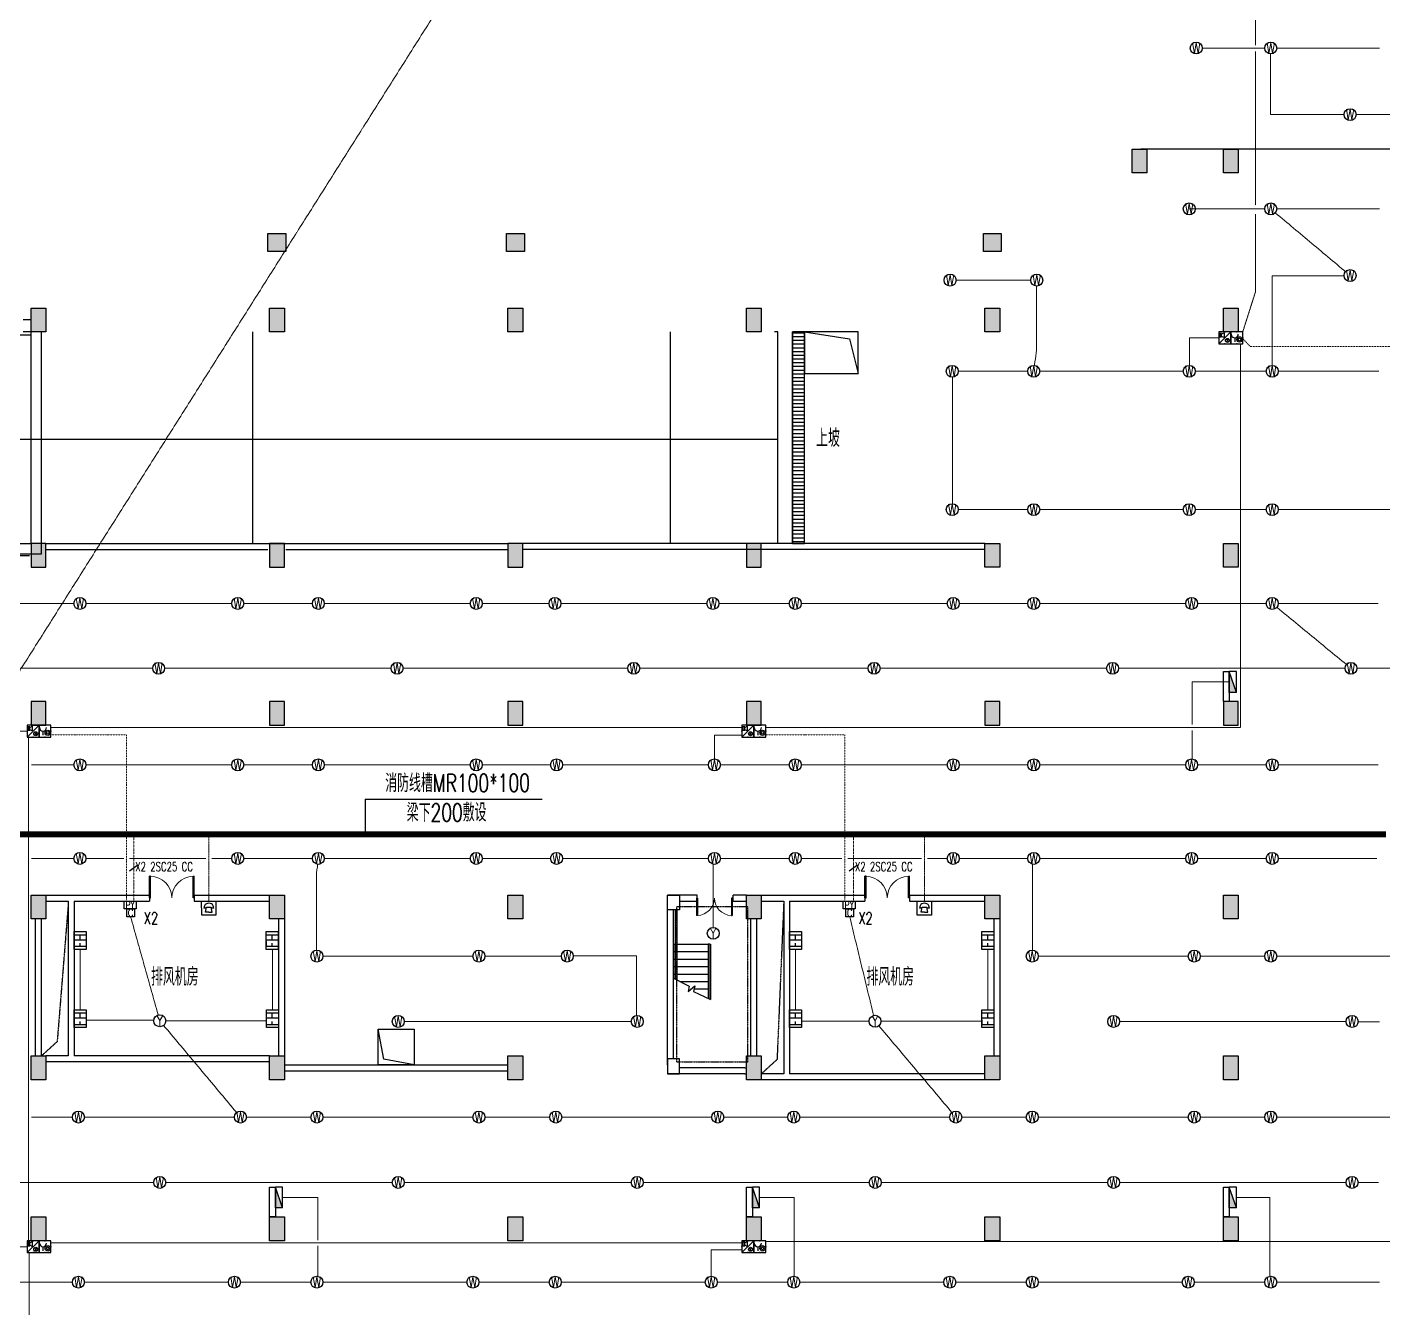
# Model space of a CAD drawing. Extents: x -1348811 to 123514, y -640545 to 749356.
# Drawn here: x -578934 to -533452, y -584104 to -541123 of the extents above; entities that cross this region are included whole.
import ezdxf
from ezdxf.enums import TextEntityAlignment as Align

# ---------------------------------------------------------------- set-up
doc = ezdxf.new("R2010")
doc.units = 0
doc.header["$LTSCALE"] = 10
doc.header["$MEASUREMENT"] = 0
for name, pattern in [('8.17_for siteplandwg$0$DASH', [0.35, 0.25, -0.1]), ('ACAD_ISO11W100', [33.5, 12, -3, 12, -3, 0.5, -3]), ('DASH', [0.35, 0.25, -0.1]), ('DASHDOT', [25.4, 12.7, -6.35, 0, -6.35]), ('DASHED', [0.75, 0.5, -0.25]), ('DIVIDE2', [0.625, 0.25, -0.125, 0, -0.125, 0, -0.125]), ('常规', [20, 10, 0, 10])]:
    doc.linetypes.add(name, pattern=pattern)
doc.layers.get('0').update_dxf_attribs({"linetype": 'CONTINUOUS'})
for name, color, linetype in [('A-STAIRS', 9, 'CONTINUOUS'), ('AXIS', 3, 'CONTINUOUS'), ('COLU', 1, 'CONTINUOUS'), ('COLU_HATCH', 252, 'CONTINUOUS'), ('jlq', 1, 'CONTINUOUS'), ('JPS-WALL', 7, 'CONTINUOUS'), ('JPS-XHS', 7, 'CONTINUOUS'), ('RD-equip', 3, 'CONTINUOUS'), ('RD-Text', 4, 'CONTINUOUS'), ('STAIR', 9, 'CONTINUOUS'), ('STAIRS', 9, 'CONTINUOUS'), ('TEXT', 7, 'CONTINUOUS'), ('wall', 8, 'CONTINUOUS'), ('WINDOW', 4, 'CONTINUOUS'), ('大空间线缆层', 1, 'CONTINUOUS'), ('排水设施', 163, 'CONTINUOUS')]:
    doc.layers.add(name, color=color, linetype=linetype)
doc.layers.add('RD-Line', color=2, linetype='常规', lineweight=0)
doc.styles.add('FS1', font='txt4.shx', dxfattribs={"width": 0.8, "bigfont": 'fstxt.shx'})
doc.styles.add('FS2', font='tjromans.shx', dxfattribs={"width": 0.8, "bigfont": 'tjhztxt.shx'})
doc.styles.get("Standard").update_dxf_attribs({"font": 'GBENOR', "bigfont": 'GBCBIG'})

# ---------------------------------------------------------------- blocks, each defined once
blk = doc.blocks.new('$DorLib2D$00000002')
for p, q in [((-0.5, 0), (-0.5, 0.4875)), ((-0.475, 0.4875), (-0.5, 0.4875)), ((-0.475, 0), (-0.475, 0.4875)), ((0.475, 0), (0.475, 0.4875)), ((0.475, 0.4875), (0.5, 0.4875)), ((0.5, 0), (0.5, 0.4875)), ((-0.5, 0), (-0.475, 0)), ((0.5, 0), (0.475, 0))]:
    blk.add_line(p, q)
at = {"lineweight": 13}
for centre, start, end in [((-0.4875, 0), 0, 88.53072), ((0.4875, 0), 91.46928, 180)]:
    blk.add_arc(centre, 0.4875, start, end, dxfattribs=at)
blk = doc.blocks.new('A$C00D673E7')
at = {"layer": '排水设施'}
blk.add_lwpolyline([(0, 0), (1200, 0), (1200, 1200), (0, 1200)], close=True, dxfattribs=at)
blk.add_lwpolyline([(1200, 1200), (189, 1005), (0, 0)], dxfattribs=at)
blk = doc.blocks.new('lt')
at = {"linetype": 'DASH'}
blk.add_lwpolyline([(2700, -5600), (300, -5600), (300, -400), (2700, -400)], close=True, dxfattribs=at)
at = {"layer": 'COLU'}
for points in [[(0, 0), (400, 0), (400, -500), (0, -500)], [(400, -5500), (0, -5500), (0, -6000), (400, -6000)]]:
    blk.add_lwpolyline(points, close=True, dxfattribs=at)
at = {"layer": 'STAIR'}
for p, q in [((877, -2768), (1450, -2494)), ((1365, -4350), (1365, -2533)), ((1425, -4350), (1425, -2506)), ((1450, -4350), (1450, -2494)), ((200, -3206), (730, -2941)), ((275, -3168), (275, -5500)), ((325, -3143), (325, -5500)), ((412, -3100), (1365, -3100)), ((730, -2941), (694, -2766)), ((694, -2766), (915, -2951)), ((915, -2951), (877, -2768)), ((894, -2850), (1365, -2850)), ((1425, -2850), (1450, -2850)), ((1425, -3100), (1450, -3100)), ((200, -4350), (200, -3206)), ((200, -3350), (275, -3350)), ((200, -3600), (275, -3600)), ((325, -3350), (1365, -3350)), ((325, -3600), (1365, -3600)), ((1425, -3350), (1450, -3350)), ((1425, -3600), (1450, -3600)), ((200, -3850), (275, -3850)), ((325, -3850), (1365, -3850)), ((1425, -3850), (1450, -3850)), ((200, -4100), (275, -4100)), ((200, -4350), (275, -4350)), ((325, -4100), (1365, -4100)), ((325, -4350), (1365, -4350)), ((1425, -4350), (1365, -4350)), ((1425, -4100), (1450, -4100)), ((1425, -4350), (1450, -4350))]:
    blk.add_line(p, q, dxfattribs=at)
at = {"layer": 'wall', "linetype": 'ByBlock'}
for p, q in [((2600, 0), (0, 0)), ((0, -300), (0, -6000)), ((2600, -200), (400, -200)), ((2600, -200), (400, -200)), ((200, -500), (200, -5500)), ((2800, -600), (2800, -5200)), ((2800, -600), (2800, -5200)), ((3000, -600), (3000, -5200)), ((3000, -600), (3000, -5200)), ((400, -5800), (1000, -5800)), ((1000, -5800), (1000, -6000)), ((2200, -5800), (2200, -6000)), ((2200, -5800), (2650, -5800)), ((1000, -6000), (0, -6000)), ((2650, -6000), (2200, -6000))]:
    blk.add_line(p, q, dxfattribs=at)
at = {"layer": 'WINDOW', "linetype": 'ByBlock', "xscale": 1200, "yscale": 1200, "zscale": 1200}
blk.add_blockref('$DorLib2D$00000002', (1575, -5900), dxfattribs=at)
blk = doc.blocks.new('WG')
at = {"layer": 'RD-equip'}
blk.add_circle((0, 0), 200, dxfattribs=at)
at = {"layer": 'RD-equip', "color": 4, "style": 'FS1', "width": 0.8}
blk.add_attdef('消防', text='', height=360, dxfattribs=at).set_placement((0, 0), align=Align.MIDDLE)
blk = doc.blocks.new('WWWW')
at = {"layer": 'RD-equip'}
blk.add_blockref('WG', (0, 0), dxfattribs=at).add_auto_attribs({'消防': 'W'})
blk = doc.blocks.new('yy')
at = {"layer": 'RD-equip'}
blk.add_circle((0, 0), 200, dxfattribs=at)
at = {"layer": 'RD-equip', "color": 4, "style": 'FS1', "width": 0.8}
blk.add_attdef('Y', text='', height=360, dxfattribs=at).set_placement((0, 0), align=Align.MIDDLE)
blk = doc.blocks.new('YYYY')
at = {"layer": 'RD-equip'}
blk.add_blockref('yy', (0, 0), dxfattribs=at).add_auto_attribs({'Y': 'Y'})
blk = doc.blocks.new('KZMK')
at = {"layer": 'RD-equip'}
blk.add_lwpolyline([(-200, 400), (200, 400), (200, 0), (-200, 0)], close=True, dxfattribs=at)
at = {"layer": 'RD-equip', "color": 4, "style": 'FS1', "width": 0.8}
blk.add_attdef('C', text='', height=400, dxfattribs=at).set_placement((0, 200), align=Align.MIDDLE)
blk = doc.blocks.new('$equip$00001636')
for p, q in [((0.5, 0), (-0.5, 0)), ((0.5, 0), (-0.5, -1)), ((-0.5, 0), (-0.5, -1)), ((0.5, -1), (0.5, 0)), ((-0.5, -1), (0.5, -1)), ((-0.42, -0.13, 0), (-0.42, -0.43, 0)), ((-0.27, -0.13, 0), (-0.42, -0.13, 0)), ((-0.42, -0.43, 0), (-0.27, -0.43, 0)), ((-0.27, -0.18, 0), (-0.07, -0.08, 0)), ((-0.27, -0.43, 0), (-0.27, -0.13, 0)), ((-0.07, -0.48, 0), (-0.27, -0.38, 0)), ((-0.07, -0.08, 0), (-0.07, -0.48, 0)), ((0.11, -0.6), (0.34, -0.84)), ((0.11, -0.84), (0.34, -0.6))]:
    blk.add_line(p, q)
blk.add_circle((0.22, -0.72), 0.169)
for p in [(0, 0), (-0.5, -0.5), (0, -1), (0.5, -0.5)]:
    blk.add_point(p)
at = {"flags": 9}
blk.add_attdef('A', (0, 0), '', height=0.00002, dxfattribs=at)
blk.add_attdef('B', text='', height=0.4, dxfattribs=at).set_placement((0.88, -0.7), align=Align.MIDDLE_CENTER)
blk = doc.blocks.new('$equip$00001630')
for p, q in [((-0.5, 0), (-0.5, -1)), ((0.5, 0), (-0.5, 0)), ((0.5, -1), (0.5, 0)), ((-0.5, -1), (0.5, -1)), ((-0.17, -0.5), (-0.17, -0.85))]:
    blk.add_line(p, q)
for radius in [0.226, 0.113]:
    blk.add_circle((0.23, -0.64), radius)
blk.add_arc((-0.17, -0.2), 0.3, 180, 0)
for p in [(0, 0), (-0.5, -0.5), (0, -1), (0.5, -0.5)]:
    blk.add_point(p)
at = {"flags": 9}
blk.add_attdef('A', (0, 0), '', height=0.00002, dxfattribs=at)
blk.add_attdef('B', text='', height=0.4, dxfattribs=at).set_placement((0.88, -0.7), align=Align.MIDDLE_CENTER)
blk = doc.blocks.new('DXHS')
at = {"layer": 'JPS-XHS'}
blk.add_hatch(color=256, dxfattribs=at).paths.add_polyline_path([(-350, 240), (-350, 0), (350, 0)])
at = {"layer": 'JPS-XHS', "linetype": 'Continuous'}
for p, q in [((-350, 240), (-350, 0)), ((-350, 240), (350, 240)), ((-350, 0), (350, 0)), ((350, 240), (350, 0))]:
    blk.add_line(p, q, dxfattribs=at)
at = {"layer": 'JPS-XHS'}
blk.add_line((-350, 240), (350, 0), dxfattribs=at)
blk = doc.blocks.new('adfarq2daasdfwqdf')
at = {"color": 4}
for p, q in [((-73, 0), (-139, 0)), ((-94, -112), (-67, 29)), ((-67, 29), (62, 29)), ((94, -112), (62, 29)), ((139, 0), (71, 0)), ((0, -112), (-94, -112)), ((0, -112), (94, -112))]:
    blk.add_line(p, q, dxfattribs=at)
blk.add_ellipse((0, 0), major_axis=(98.3, 98.3), ratio=1, start_param=5.497787, end_param=8.63938, dxfattribs=at)
at = {"layer": 'RD-equip'}
blk.add_lwpolyline([(-201, 200), (199, 200), (199, -200), (-201, -200)], close=True, dxfattribs=at)

msp = doc.modelspace()

# ---------------------------------------------------------------- hatches: boundary and pattern name
at = {"layer": 'COLU_HATCH'}
for points in [[(-541867, -545216.4), (-541367, -545216.4), (-541367, -546016.4), (-541867, -546016.4)], [(-538803.4, -545216.4), (-538303.4, -545216.4), (-538303.4, -546016.4), (-538803.4, -546016.4)], [(-570853.4, -548049.8), (-570253.4, -548049.8), (-570253.4, -548649.8), (-570853.4, -548649.8)], [(-562853.4, -548049.8), (-562253.4, -548049.8), (-562253.4, -548649.8), (-562853.4, -548649.8)], [(-546853.4, -548049.8), (-546253.4, -548049.8), (-546253.4, -548649.8), (-546853.4, -548649.8)], [(-578803.4, -550549.8), (-578303.4, -550549.8), (-578303.4, -551349.8), (-578803.4, -551349.8)], [(-570803.4, -550549.8), (-570303.4, -550549.8), (-570303.4, -551349.8), (-570803.4, -551349.8)], [(-562803.4, -550549.8), (-562303.4, -550549.8), (-562303.4, -551349.8), (-562803.4, -551349.8)], [(-554803.4, -550549.8), (-554303.4, -550549.8), (-554303.4, -551349.8), (-554803.4, -551349.8)], [(-546803.4, -550549.8), (-546303.4, -550549.8), (-546303.4, -551349.8), (-546803.4, -551349.8)], [(-538803.4, -550549.8), (-538303.4, -550549.8), (-538303.4, -551349.8), (-538803.4, -551349.8)], [(-578803.4, -559249.8), (-578303.4, -559249.8), (-578303.4, -558449.8), (-578803.4, -558449.8)], [(-570803.4, -559249.8), (-570303.4, -559249.8), (-570303.4, -558449.8), (-570803.4, -558449.8)], [(-562803.4, -559249.8), (-562303.4, -559249.8), (-562303.4, -558449.8), (-562803.4, -558449.8)], [(-554803.4, -559249.8), (-554303.4, -559249.8), (-554303.4, -558449.8), (-554803.4, -558449.8)], [(-546803.4, -558449.8), (-546303.4, -558449.8), (-546303.4, -559249.8), (-546803.4, -559249.8)], [(-538803.4, -558449.8), (-538303.4, -558449.8), (-538303.4, -559249.8), (-538803.4, -559249.8)], [(-578803.4, -564549.8), (-578303.4, -564549.8), (-578303.4, -563749.8), (-578803.4, -563749.8)], [(-570803.4, -564549.8), (-570303.4, -564549.8), (-570303.4, -563749.8), (-570803.4, -563749.8)], [(-562803.4, -564549.8), (-562303.4, -564549.8), (-562303.4, -563749.8), (-562803.4, -563749.8)], [(-554803.4, -564549.8), (-554303.4, -564549.8), (-554303.4, -563749.8), (-554803.4, -563749.8)], [(-546803.4, -564549.8), (-546303.4, -564549.8), (-546303.4, -563749.8), (-546803.4, -563749.8)], [(-538803.4, -564549.8), (-538303.4, -564549.8), (-538303.4, -563749.8), (-538803.4, -563749.8)], [(-578803.4, -570249.8), (-578303.4, -570249.8), (-578303.4, -571049.8), (-578803.4, -571049.8)], [(-570803.4, -570249.8), (-570303.4, -570249.8), (-570303.4, -571049.8), (-570803.4, -571049.8)], [(-562803.4, -570249.8), (-562303.4, -570249.8), (-562303.4, -571049.8), (-562803.4, -571049.8)], [(-554803.4, -570249.8), (-554303.4, -570249.8), (-554303.4, -571049.8), (-554803.4, -571049.8)], [(-546803.4, -570249.8), (-546303.4, -570249.8), (-546303.4, -571049.8), (-546803.4, -571049.8)], [(-538803.4, -570249.8), (-538303.4, -570249.8), (-538303.4, -571049.8), (-538803.4, -571049.8)], [(-578803.4, -575649.8), (-578303.4, -575649.8), (-578303.4, -576449.8), (-578803.4, -576449.8)], [(-570803.4, -575649.8), (-570303.4, -575649.8), (-570303.4, -576449.8), (-570803.4, -576449.8)], [(-562803.4, -575649.8), (-562303.4, -575649.8), (-562303.4, -576449.8), (-562803.4, -576449.8)], [(-554803.4, -575649.8), (-554303.4, -575649.8), (-554303.4, -576449.8), (-554803.4, -576449.8)], [(-546803.4, -575649.8), (-546303.4, -575649.8), (-546303.4, -576449.8), (-546803.4, -576449.8)], [(-538803.4, -575649.8), (-538303.4, -575649.8), (-538303.4, -576449.8), (-538803.4, -576449.8)], [(-578803.4, -581049.8), (-578303.4, -581049.8), (-578303.4, -581849.8), (-578803.4, -581849.8)], [(-570803.4, -581049.8), (-570303.4, -581049.8), (-570303.4, -581849.8), (-570803.4, -581849.8)], [(-562803.4, -581049.8), (-562303.4, -581049.8), (-562303.4, -581849.8), (-562803.4, -581849.8)], [(-554803.4, -581049.8), (-554303.4, -581049.8), (-554303.4, -581849.8), (-554803.4, -581849.8)], [(-546803.4, -581049.8), (-546303.4, -581049.8), (-546303.4, -581849.8), (-546803.4, -581849.8)], [(-538803.4, -581049.8), (-538303.4, -581049.8), (-538303.4, -581849.8), (-538803.4, -581849.8)]]:
    msp.add_hatch(color=256, dxfattribs=at).paths.add_polyline_path(points)
at = {"layer": 'STAIRS'}
h = msp.add_hatch(dxfattribs=at)
h.set_pattern_fill('ANSI31', color=252, scale=1000, angle=315, style=0)
h.set_pattern_definition([(0, (-8045.74, -365756.97), (4e-14, 125), [])])
h.paths.add_polyline_path([(-553253.4, -558449.8), (-552853.4, -558449.8), (-552853.4, -551349.8), (-553253.4, -551349.8)])

# ---------------------------------------------------------------- linework, layer by layer
at = {"layer": 'A-STAIRS', "linetype": 'DASH', "ltscale": 5}
for p, q in [((-585253.4, -551449.8), (-578853.4, -551449.8)), ((-571367.4, -558449.8), (-571367.4, -551349.8)), ((-585253.4, -558849.8), (-578853.4, -558849.8))]:
    msp.add_line(p, q, dxfattribs=at)
at = {"layer": 'A-STAIRS', "linetype": 'ByBlock'}
for p, q in [((-557353.4, -558449.8), (-557353.4, -551349.8)), ((-553753.4, -551349.8), (-553863.4, -551349.8)), ((-553753.4, -558449.8), (-553753.4, -551349.8)), ((-553253.4, -558449.8), (-553253.4, -551349.8)), ((-553253.4, -551349.8), (-552853.4, -551349.8)), ((-552853.4, -558449.8), (-552853.4, -551349.8)), ((-553753.4, -558449.8), (-553863.4, -558449.8)), ((-553253.4, -558449.8), (-552853.4, -558449.8))]:
    msp.add_line(p, q, dxfattribs=at)
for points in [[(-553253.4, -558449.8), (-552853.4, -558449.8), (-552853.4, -551349.8), (-553253.4, -551349.8)], [(-551053.4, -552749.8), (-551053.4, -551349.8), (-552853.4, -551349.8), (-552853.4, -552749.8)]]:
    msp.add_lwpolyline(points, close=True, dxfattribs=at)
for points in [[(-552853.4, -551349.8), (-551343.4, -551588.5), (-551053.4, -552749.8)], [(-585253.4, -554949.8), (-553753.4, -554949.8)]]:
    msp.add_lwpolyline(points, dxfattribs=at)
at = {"layer": 'AXIS'}
msp.add_line((-578853.4, -551449.8), (-578803.4, -551449.8), dxfattribs=at)
at = {"layer": 'COLU'}
for points in [[(-541867, -545216.4), (-541367, -545216.4), (-541367, -546016.4), (-541867, -546016.4)], [(-538803.4, -545216.4), (-538303.4, -545216.4), (-538303.4, -546016.4), (-538803.4, -546016.4)], [(-570853.4, -548049.8), (-570253.4, -548049.8), (-570253.4, -548649.8), (-570853.4, -548649.8)], [(-562853.4, -548049.8), (-562253.4, -548049.8), (-562253.4, -548649.8), (-562853.4, -548649.8)], [(-546853.4, -548049.8), (-546253.4, -548049.8), (-546253.4, -548649.8), (-546853.4, -548649.8)], [(-578803.4, -550549.8), (-578303.4, -550549.8), (-578303.4, -551349.8), (-578803.4, -551349.8)], [(-570803.4, -550549.8), (-570303.4, -550549.8), (-570303.4, -551349.8), (-570803.4, -551349.8)], [(-562803.4, -550549.8), (-562303.4, -550549.8), (-562303.4, -551349.8), (-562803.4, -551349.8)], [(-554803.4, -550549.8), (-554303.4, -550549.8), (-554303.4, -551349.8), (-554803.4, -551349.8)], [(-546803.4, -550549.8), (-546303.4, -550549.8), (-546303.4, -551349.8), (-546803.4, -551349.8)], [(-538803.4, -550549.8), (-538303.4, -550549.8), (-538303.4, -551349.8), (-538803.4, -551349.8)], [(-578803.4, -559249.8), (-578303.4, -559249.8), (-578303.4, -558449.8), (-578803.4, -558449.8)], [(-570803.4, -559249.8), (-570303.4, -559249.8), (-570303.4, -558449.8), (-570803.4, -558449.8)], [(-562803.4, -559249.8), (-562303.4, -559249.8), (-562303.4, -558449.8), (-562803.4, -558449.8)], [(-554803.4, -559249.8), (-554303.4, -559249.8), (-554303.4, -558449.8), (-554803.4, -558449.8)], [(-546803.4, -558449.8), (-546303.4, -558449.8), (-546303.4, -559249.8), (-546803.4, -559249.8)], [(-538803.4, -558449.8), (-538303.4, -558449.8), (-538303.4, -559249.8), (-538803.4, -559249.8)], [(-578803.4, -564549.8), (-578303.4, -564549.8), (-578303.4, -563749.8), (-578803.4, -563749.8)], [(-570803.4, -564549.8), (-570303.4, -564549.8), (-570303.4, -563749.8), (-570803.4, -563749.8)], [(-562803.4, -564549.8), (-562303.4, -564549.8), (-562303.4, -563749.8), (-562803.4, -563749.8)], [(-554803.4, -564549.8), (-554303.4, -564549.8), (-554303.4, -563749.8), (-554803.4, -563749.8)], [(-546803.4, -564549.8), (-546303.4, -564549.8), (-546303.4, -563749.8), (-546803.4, -563749.8)], [(-538803.4, -564549.8), (-538303.4, -564549.8), (-538303.4, -563749.8), (-538803.4, -563749.8)], [(-578803.4, -570249.8), (-578303.4, -570249.8), (-578303.4, -571049.8), (-578803.4, -571049.8)], [(-570803.4, -570249.8), (-570303.4, -570249.8), (-570303.4, -571049.8), (-570803.4, -571049.8)], [(-562803.4, -570249.8), (-562303.4, -570249.8), (-562303.4, -571049.8), (-562803.4, -571049.8)], [(-554803.4, -570249.8), (-554303.4, -570249.8), (-554303.4, -571049.8), (-554803.4, -571049.8)], [(-546803.4, -570249.8), (-546303.4, -570249.8), (-546303.4, -571049.8), (-546803.4, -571049.8)], [(-538803.4, -570249.8), (-538303.4, -570249.8), (-538303.4, -571049.8), (-538803.4, -571049.8)], [(-578803.4, -575649.8), (-578303.4, -575649.8), (-578303.4, -576449.8), (-578803.4, -576449.8)], [(-570803.4, -575649.8), (-570303.4, -575649.8), (-570303.4, -576449.8), (-570803.4, -576449.8)], [(-562803.4, -575649.8), (-562303.4, -575649.8), (-562303.4, -576449.8), (-562803.4, -576449.8)], [(-554803.4, -575649.8), (-554303.4, -575649.8), (-554303.4, -576449.8), (-554803.4, -576449.8)], [(-546803.4, -575649.8), (-546303.4, -575649.8), (-546303.4, -576449.8), (-546803.4, -576449.8)], [(-538803.4, -575649.8), (-538303.4, -575649.8), (-538303.4, -576449.8), (-538803.4, -576449.8)], [(-578803.4, -581049.8), (-578303.4, -581049.8), (-578303.4, -581849.8), (-578803.4, -581849.8)], [(-570803.4, -581049.8), (-570303.4, -581049.8), (-570303.4, -581849.8), (-570803.4, -581849.8)], [(-562803.4, -581049.8), (-562303.4, -581049.8), (-562303.4, -581849.8), (-562803.4, -581849.8)], [(-554803.4, -581049.8), (-554303.4, -581049.8), (-554303.4, -581849.8), (-554803.4, -581849.8)], [(-546803.4, -581049.8), (-546303.4, -581049.8), (-546303.4, -581849.8), (-546803.4, -581849.8)], [(-538803.4, -581049.8), (-538303.4, -581049.8), (-538303.4, -581849.8), (-538803.4, -581849.8)]]:
    msp.add_lwpolyline(points, close=True, dxfattribs=at)
at = {"layer": 'jlq'}
msp.add_line((-578453.4, -551349.8), (-578803.4, -551349.8), dxfattribs=at)
for points in [[(-586803.4, -575649.8), (-586803.4, -558449.8), (-578803.4, -558449.8), (-578803.4, -551349.8)], [(-586453.4, -575999.8), (-586453.4, -558799.8), (-578453.4, -558799.8), (-578453.4, -551349.8)]]:
    msp.add_lwpolyline(points, dxfattribs=at)
at = {"layer": 'JPS-WALL'}
for points in [[(-538603.4, -562749.8), (-538603.4, -563749.8), (-538803.4, -563749.8), (-538803.4, -562749.8)], [(-570603.4, -580049.8), (-570603.4, -581049.8), (-570803.4, -581049.8), (-570803.4, -580049.8)], [(-554603.4, -580049.8), (-554603.4, -581049.8), (-554803.4, -581049.8), (-554803.4, -580049.8)], [(-538603.4, -580049.8), (-538603.4, -581049.8), (-538803.4, -581049.8), (-538803.4, -580049.8)]]:
    msp.add_lwpolyline(points, close=True, dxfattribs=at)
at = {"layer": 'RD-equip'}
for points in [[(-575680.9, -570449.8), (-575281.2, -570449.8), (-575281.2, -570716.5), (-575680.9, -570716.5)], [(-551558.1, -570449.8), (-551158.4, -570449.8), (-551158.4, -570716.5), (-551558.1, -570716.5)], [(-577353.4, -572077), (-577353.4, -571477.4), (-576953.4, -571477.4), (-576953.4, -572077)], [(-570912.8, -572077), (-570912.8, -571477.4), (-570512.8, -571477.4), (-570512.8, -572077)], [(-553353.4, -572077), (-553353.4, -571477.4), (-552953.4, -571477.4), (-552953.4, -572077)], [(-546903.4, -572077), (-546903.4, -571477.4), (-546503.4, -571477.4), (-546503.4, -572077)], [(-577353.4, -574700.4), (-577353.4, -574100.9), (-576953.4, -574100.9), (-576953.4, -574700.4)], [(-570903.4, -574700.4), (-570903.4, -574100.9), (-570503.4, -574100.9), (-570503.4, -574700.4)], [(-553353.4, -574700.4), (-553353.4, -574100.9), (-552953.4, -574100.9), (-552953.4, -574700.4)], [(-546903.4, -574700.4), (-546903.4, -574100.9), (-546503.4, -574100.9), (-546503.4, -574700.4)]]:
    msp.add_lwpolyline(points, close=True, dxfattribs=at)
at = {"layer": 'RD-Line'}
for p, q in [((-445803.2, -351574.8), (-619583, -626684.4)), ((-537414.5, -541825.6), (-539515.2, -541825.6)), ((-537217.5, -542025.6), (-537217.5, -544056.3)), ((-533563.8, -541825.6), (-537014.5, -541825.6)), ((-537217.5, -544056.3), (-534750.8, -544056.3)), ((-534350.9, -544056.3), (-526750.8, -544056.3)), ((-539946.6, -547225.6), (-537414.5, -547225.6)), ((-537061.2, -547354.2), (-534704, -549332)), ((-537014.5, -547225.6), (-533568.5, -547225.6)), ((-547768.9, -549611.5), (-545264.2, -549611.5)), ((-545072.3, -549814.8), (-545072.3, -551961.6)), ((-537165.5, -552474.3), (-537165.5, -549474.7)), ((-534750.3, -549474.7), (-537165.5, -549474.7)), ((-538953.4, -551549.8), (-539943.4, -551549.8)), ((-539943.4, -552474.4), (-539943.4, -551549.8)), ((-545072.3, -551961.6), (-545138.8, -552476)), ((-547892.6, -557116.4), (-547892.6, -552874.2)), ((-545364.5, -552674.3), (-547700.8, -552674.3)), ((-540149.6, -552674.3), (-544964.5, -552674.3)), ((-537364.5, -552674.3), (-539749.6, -552674.3)), ((-533588.6, -552674.3), (-536964.5, -552674.3)), ((-547700.8, -557316.2), (-545364.5, -557316.2)), ((-544964.5, -557316.2), (-540149.6, -557316.2)), ((-539749.6, -557316.2), (-537364.5, -557316.2)), ((-536964.5, -557316.2), (-532149.6, -557316.2)), ((-579766.9, -560465.1), (-577364.5, -560465.1)), ((-576964.5, -560465.1), (-572066.9, -560465.1)), ((-571666.9, -560465.1), (-569364.5, -560465.1)), ((-568964.5, -560465.1), (-564066.9, -560465.1)), ((-563666.9, -560465.1), (-561426.2, -560465.1)), ((-561026.2, -560465.1), (-556128.6, -560465.1)), ((-555728.6, -560465.1), (-553364.5, -560465.1)), ((-552964.5, -560465.1), (-548066.9, -560465.1)), ((-547666.9, -560465.1), (-545364.5, -560465.1)), ((-544964.5, -560465.1), (-540066.9, -560465.1)), ((-539666.9, -560465.1), (-537364.5, -560465.1)), ((-534676.3, -562514.6), (-537010.1, -560592.3)), ((-536964.5, -560465.1), (-533609.3, -560465.1)), ((-574722, -562641.8), (-582422, -562641.8)), ((-566722, -562641.8), (-574322, -562641.8)), ((-558783.7, -562641.8), (-566322, -562641.8)), ((-550722, -562641.8), (-558383.7, -562641.8)), ((-542722, -562641.8), (-550322, -562641.8)), ((-534722, -562641.8), (-542322, -562641.8)), ((-527010, -562641.8), (-534322, -562641.8)), ((-538603.4, -563099.8), (-539845.6, -563099.8)), ((-539845.6, -563099.8), (-539845.6, -564524.9)), ((-578934.3, -564749.8), (-579962.7, -564749.8)), ((-554953.4, -564880.1), (-555879.7, -564880.1)), ((-555879.7, -565681.5), (-555879.7, -564880.1)), ((-539845.6, -564724.9), (-539845.6, -565682.6)), ((-578785.1, -565881.5), (-577364.5, -565881.5)), ((-576964.5, -565881.5), (-572066.9, -565881.5)), ((-571666.9, -565881.5), (-569364.5, -565881.5)), ((-568964.5, -565881.5), (-564066.9, -565881.5)), ((-563666.9, -565881.5), (-561374.1, -565881.5)), ((-560974.1, -565881.5), (-556076.5, -565881.5)), ((-555676.5, -565881.5), (-553364.5, -565881.5)), ((-552964.5, -565881.5), (-548066.9, -565881.5)), ((-547666.9, -565881.5), (-545364.5, -565881.5)), ((-544964.5, -565881.5), (-540066.9, -565881.5)), ((-539666.9, -565881.5), (-537364.5, -565881.5)), ((-536964.5, -565881.5), (-533605.4, -565881.5)), ((-577364.5, -569021.2), (-578785.1, -569021.2)), ((-575694.7, -569021.2), (-576964.5, -569021.2)), ((-572938.7, -569021.2), (-575494.7, -569021.2)), ((-572066.9, -569021.2), (-572738.7, -569021.2)), ((-569364.5, -569021.2), (-571666.9, -569021.2)), ((-569221, -569505), (-569187.7, -569219.8)), ((-564066.9, -569021.2), (-568964.5, -569021.2)), ((-561374.1, -569021.2), (-563666.9, -569021.2)), ((-556076.5, -569021.2), (-560974.1, -569021.2)), ((-555915.4, -571334.4), (-555915.4, -569217.4)), ((-553364.5, -569021.2), (-555676.5, -569021.2)), ((-551606.6, -569021.2), (-552964.5, -569021.2)), ((-548931.3, -569021.2), (-551406.6, -569021.2)), ((-548066.9, -569021.2), (-548731.3, -569021.2)), ((-545364.5, -569021.2), (-547666.9, -569021.2)), ((-545203.3, -572100.5), (-545203.3, -569217.3)), ((-540066.9, -569021.2), (-544964.5, -569021.2)), ((-537364.5, -569021.2), (-539666.9, -569021.2)), ((-533652.9, -569021.2), (-536964.5, -569021.2)), ((-569221, -572100.3), (-569221, -569505)), ((-575462.3, -570976.9), (-574536.5, -574278)), ((-551339.5, -570976.9), (-550536.4, -574290.1)), ((-577153.4, -574100.9), (-577153.4, -572077)), ((-570703.4, -574100.9), (-570703.4, -572077)), ((-553153.4, -574100.9), (-553153.4, -572077)), ((-546703.4, -574100.9), (-546703.4, -572077)), ((-569013.8, -572300.2), (-563979.7, -572300.2)), ((-563579.7, -572300.2), (-561012, -572300.2)), ((-560612.3, -572289), (-558485.7, -572289)), ((-558485.7, -574293.5), (-558485.7, -572289)), ((-545013.8, -572300.2), (-539979.7, -572300.2)), ((-539579.7, -572300.2), (-537413.8, -572300.2)), ((-537013.8, -572300.2), (-531979.7, -572300.2)), ((-574681.7, -574453), (-576953.4, -574453)), ((-574354.2, -574624), (-571908, -577546.8)), ((-574282.6, -574466.3), (-570903.4, -574466.3)), ((-566283.7, -574492.3), (-558664.3, -574492.3)), ((-550689.2, -574478.7), (-552953.4, -574478.7)), ((-550360.4, -574637.4), (-547908.5, -577547.3)), ((-550289.3, -574479.5), (-546903.4, -574479.5)), ((-542283.7, -574492.3), (-534683.7, -574492.3)), ((-534283.9, -574501.1), (-533568, -574501.1)), ((-578785.1, -577700.2), (-577413.8, -577700.2)), ((-577013.8, -577700.2), (-571979.7, -577700.2)), ((-571579.7, -577700.2), (-569413.8, -577700.2)), ((-569013.8, -577700.2), (-563979.7, -577700.2)), ((-563579.7, -577700.2), (-561397.7, -577700.2)), ((-560997.7, -577700.2), (-555963.6, -577700.2)), ((-555563.6, -577700.2), (-553413.8, -577700.2)), ((-553013.8, -577700.2), (-547979.7, -577700.2)), ((-547579.7, -577700.2), (-545413.8, -577700.2)), ((-545013.8, -577700.2), (-539979.7, -577700.2)), ((-539579.7, -577700.2), (-537413.8, -577700.2)), ((-537013.8, -577700.2), (-531979.7, -577700.2)), ((-582333.7, -579892.3), (-578785.1, -579892.3)), ((-578785.1, -579892.3), (-574683.7, -579892.3)), ((-574283.7, -579892.3), (-566683.7, -579892.3)), ((-566283.7, -579892.3), (-558667.6, -579892.3)), ((-558267.6, -579892.3), (-550683.7, -579892.3)), ((-550283.7, -579892.3), (-542683.7, -579892.3)), ((-542283.7, -579892.3), (-534683.7, -579892.3)), ((-534283.8, -579895.5), (-533598.1, -579895.5)), ((-570363.4, -580399.8), (-569180.4, -580399.8)), ((-569180.4, -581826.5), (-569180.4, -580399.8)), ((-554363.4, -580399.8), (-553199.8, -580399.8)), ((-553199.8, -583041.6), (-553199.8, -580399.8)), ((-538363.4, -580399.8), (-537239.4, -580399.8)), ((-537239.4, -583042.8), (-537239.4, -580399.8)), ((-578934.3, -582049.8), (-580023.7, -582049.8)), ((-569180.4, -583044), (-569180.4, -582026.5)), ((-554953.4, -582158.7), (-555990.4, -582158.7)), ((-555990.4, -583041.3), (-555990.4, -582158.7)), ((-579830.2, -583241.1), (-577413.8, -583241.1)), ((-577013.8, -583241.1), (-572180.2, -583241.1)), ((-571780.2, -583241.1), (-569413.8, -583241.1)), ((-569013.8, -583241.1), (-564180.2, -583241.1)), ((-563780.2, -583241.1), (-561416.4, -583241.1)), ((-561016.4, -583241.1), (-556182.7, -583241.1)), ((-555782.7, -583241.1), (-553413.8, -583241.1)), ((-553013.8, -583241.1), (-548180.2, -583241.1)), ((-547780.2, -583241.1), (-545413.8, -583241.1)), ((-545013.8, -583241.1), (-540180.2, -583241.1)), ((-539780.2, -583241.1), (-537413.8, -583241.1)), ((-537013.8, -583241.1), (-533561.6, -583241.1))]:
    msp.add_line(p, q, dxfattribs=at)
at = {"layer": 'RD-Line', "color": 1, "linetype": 'ACAD_ISO11W100', "ltscale": 0.05}
for p, q in [((-537722.1, -541734.3), (-537722.1, -534993.5)), ((-537722.1, -547100), (-537722.1, -541937.7)), ((-537722.1, -549997.9), (-537722.1, -547404.7)), ((-538153.4, -551349.8), (-537722.1, -549997.9)), ((-538229.9, -551749.8), (-538229.9, -564624.9)), ((-578134.3, -564627.7), (-554953.4, -564627.7)), ((-554153.4, -564624.9), (-538229.9, -564624.9)), ((-578885.1, -581849.8), (-578885.1, -564949.8)), ((-578134.3, -581926.5), (-554953.4, -581926.5)), ((-554153.4, -581877.5), (-531221.8, -581877.5)), ((-578868.3, -593549.8), (-578868.3, -582249.8))]:
    msp.add_line(p, q, dxfattribs=at)
at = {"layer": 'RD-Line', "color": 1, "linetype": 'DASHDOT', "ltscale": 0.05}
for p, q in [((-537897.1, -551842.8), (-538153.4, -551581.8)), ((-522603.4, -551842.8), (-537897.1, -551842.8)), ((-578134.3, -564874.4), (-575594.7, -564874.4)), ((-575594.7, -570449.8), (-575594.7, -564874.4)), ((-554153.4, -564871.3), (-551506.6, -564871.3)), ((-551506.6, -570449.8), (-551506.6, -564871.3))]:
    msp.add_line(p, q, dxfattribs=at)
at = {"layer": 'RD-Line', "color": 1, "linetype": 'DIVIDE2', "ltscale": 1.2}
for p, q in [((-575357.6, -570449.8), (-575357.6, -568210.2)), ((-551214.1, -570449.8), (-551214.1, -568210.2))]:
    msp.add_line(p, q, dxfattribs=at)
at = {"layer": 'RD-Line', "linetype": '8.17_for siteplandwg$0$DASH'}
for p, q in [((-572838.7, -570450), (-572838.7, -568210.2)), ((-548831.3, -570450), (-548831.3, -568210.2))]:
    msp.add_line(p, q, dxfattribs=at)
at = {"layer": 'RD-Line', "linetype": 'DASHED', "ltscale": 0.8, "const_width": 200}
msp.add_lwpolyline([(-533341.7, -568210.2), (-584990.9, -568210.2)], dxfattribs=at)
at = {"layer": 'RD-Text'}
for p, q in [((-567590.2, -567032.3), (-561652.7, -567032.3)), ((-567590.2, -567032.3), (-567590.2, -568210.2)), ((-575217.7, -569246.5), (-575498.6, -569453.2)), ((-551074.2, -569246.5), (-551355.2, -569453.2))]:
    msp.add_line(p, q, dxfattribs=at)
at = {"layer": 'STAIR'}
msp.add_line((-522803.4, -545216.4), (-541567, -545216.4), dxfattribs=at)
at = {"layer": 'STAIRS', "linetype": 'DASH'}
for points in [[(-577553.4, -570549.8), (-577926, -575169.4), (-578453.4, -575649.8)], [(-553553.4, -570549.8), (-553776, -575769.4), (-554303.4, -576249.8)]]:
    msp.add_lwpolyline(points, dxfattribs=at)
at = {"layer": 'wall'}
for p, q in [((-578803.4, -550949.8), (-579067, -550949.8)), ((-578803.4, -551349.8), (-579067, -551349.8)), ((-578303.4, -570249.8), (-574828.4, -570249.8)), ((-573328.4, -570249.8), (-570803.4, -570249.8)), ((-554303.4, -570249.8), (-550828.4, -570249.8)), ((-549328.4, -570249.8), (-546803.4, -570249.8)), ((-578303.4, -570449.8), (-577553.4, -570449.8)), ((-577353.4, -570449.8), (-574828.4, -570449.8)), ((-573328.4, -570449.8), (-570803.4, -570449.8)), ((-554303.4, -570449.8), (-553553.4, -570449.8)), ((-553353.4, -570449.8), (-550828.4, -570449.8)), ((-549328.4, -570449.8), (-546803.4, -570449.8)), ((-578653.4, -575649.8), (-578653.4, -571049.8)), ((-578453.4, -575649.8), (-578453.4, -571049.8)), ((-570503.4, -571049.8), (-570503.4, -575649.8)), ((-570303.4, -571049.8), (-570303.4, -575649.8)), ((-546503.4, -571049.8), (-546503.4, -575649.8)), ((-546303.4, -571049.8), (-546303.4, -575649.8)), ((-577553.4, -575649.8), (-578303.4, -575649.8)), ((-570803.4, -575649.8), (-577353.4, -575649.8)), ((-570803.4, -575849.8), (-578303.4, -575849.8)), ((-570303.4, -575949.8), (-562803.4, -575949.8)), ((-570303.4, -576149.8), (-562803.4, -576149.8)), ((-554853.4, -576049.8), (-554803.4, -576049.8)), ((-554853.4, -576249.8), (-554803.4, -576249.8)), ((-553553.4, -576249.8), (-554303.4, -576249.8)), ((-546803.4, -576249.8), (-553353.4, -576249.8)), ((-546803.4, -576449.8), (-554303.4, -576449.8))]:
    msp.add_line(p, q, dxfattribs=at)
at = {"layer": 'wall', "linetype": 'ByBlock'}
for p, q in [((-578303.4, -558449.8), (-562803.4, -558449.8)), ((-546803.4, -558449.8), (-562303.4, -558449.8)), ((-578303.4, -558649.8), (-570853.4, -558649.8)), ((-570253.4, -558649.8), (-562803.4, -558649.8)), ((-546803.4, -558649.8), (-562303.4, -558649.8)), ((-574828.4, -570249.8), (-574828.4, -570449.8)), ((-573328.4, -570249.8), (-573328.4, -570449.8)), ((-550828.4, -570249.8), (-550828.4, -570449.8)), ((-549328.4, -570249.8), (-549328.4, -570449.8)), ((-577553.4, -570449.8), (-577553.4, -575649.8)), ((-577353.4, -570449.8), (-577353.4, -575649.8)), ((-553553.4, -570449.8), (-553553.4, -576249.8)), ((-553353.4, -570449.8), (-553353.4, -576249.8))]:
    msp.add_line(p, q, dxfattribs=at)

# ---------------------------------------------------------------- block references
at = {"layer": 'JPS-XHS', "xscale": -1, "rotation": 270}
for p in [(-538603.4, -563099.8), (-570603.4, -580399.8), (-554603.4, -580399.8), (-538603.4, -580399.8)]:
    msp.add_blockref('DXHS', p, dxfattribs=at)
at = {"layer": 'RD-equip'}
for name, p in [('WWWW', (-539715.2, -541825.6)), ('WWWW', (-537214.5, -541825.6)), ('WWWW', (-534550.8, -544060.6)), ('WWWW', (-539946.6, -547225.6)), ('WWWW', (-537214.5, -547225.6)), ('WWWW', (-547968.9, -549614.9)), ('WWWW', (-545064.2, -549614.9)), ('WWWW', (-534550.8, -549460.6)), ('WWWW', (-547900.8, -552674.3)), ('WWWW', (-545164.5, -552674.3)), ('WWWW', (-539949.6, -552674.3)), ('WWWW', (-537164.5, -552674.3)), ('WWWW', (-547900.8, -557316.2)), ('WWWW', (-545164.5, -557316.2)), ('WWWW', (-539949.6, -557316.2)), ('WWWW', (-537164.5, -557316.2)), ('WWWW', (-577164.5, -560465.1)), ('WWWW', (-571866.9, -560465.1)), ('WWWW', (-569164.5, -560465.1)), ('WWWW', (-563866.9, -560465.1)), ('WWWW', (-561226.2, -560465.1)), ('WWWW', (-555928.6, -560465.1)), ('WWWW', (-553164.5, -560465.1)), ('WWWW', (-547866.9, -560465.1)), ('WWWW', (-545164.5, -560465.1)), ('WWWW', (-539866.9, -560465.1)), ('WWWW', (-537164.5, -560465.1)), ('WWWW', (-574522, -562641.8)), ('WWWW', (-566522, -562641.8)), ('WWWW', (-558583.7, -562641.8)), ('WWWW', (-550522, -562641.8)), ('WWWW', (-542522, -562641.8)), ('WWWW', (-534522, -562641.8)), ('WWWW', (-577164.5, -565881.5)), ('WWWW', (-571866.9, -565881.5)), ('WWWW', (-569164.5, -565881.5)), ('WWWW', (-563866.9, -565881.5)), ('WWWW', (-561174.1, -565881.5)), ('WWWW', (-555876.5, -565881.5)), ('WWWW', (-553164.5, -565881.5)), ('WWWW', (-547866.9, -565881.5)), ('WWWW', (-545164.5, -565881.5)), ('WWWW', (-539866.9, -565881.5)), ('WWWW', (-537164.5, -565881.5)), ('WWWW', (-577164.5, -569021.2)), ('WWWW', (-571866.9, -569021.2)), ('WWWW', (-569164.5, -569021.2)), ('WWWW', (-563866.9, -569021.2)), ('WWWW', (-561174.1, -569021.2)), ('WWWW', (-555876.5, -569021.2)), ('WWWW', (-553164.5, -569021.2)), ('WWWW', (-547866.9, -569021.2)), ('WWWW', (-545164.5, -569021.2)), ('WWWW', (-539866.9, -569021.2)), ('WWWW', (-537164.5, -569021.2)), ('YYYY', (-555915.4, -571534.4)), ('WWWW', (-569213.8, -572300.2)), ('WWWW', (-563779.7, -572300.2)), ('WWWW', (-560812, -572300.2)), ('WWWW', (-545213.8, -572300.2)), ('WWWW', (-539779.7, -572300.2)), ('WWWW', (-537213.8, -572300.2)), ('YYYY', (-574482.5, -574470.6)), ('WWWW', (-566483.7, -574492.3)), ('WWWW', (-558464.3, -574492.3)), ('YYYY', (-550489.3, -574484.5)), ('WWWW', (-542483.7, -574492.3)), ('WWWW', (-534483.7, -574492.3)), ('WWWW', (-577213.8, -577700.2)), ('WWWW', (-571779.7, -577700.2)), ('WWWW', (-569213.8, -577700.2)), ('WWWW', (-563779.7, -577700.2)), ('WWWW', (-561197.7, -577700.2)), ('WWWW', (-555763.6, -577700.2)), ('WWWW', (-553213.8, -577700.2)), ('WWWW', (-547779.7, -577700.2)), ('WWWW', (-545213.8, -577700.2)), ('WWWW', (-539779.7, -577700.2)), ('WWWW', (-537213.8, -577700.2)), ('WWWW', (-574483.7, -579892.3)), ('WWWW', (-566483.7, -579892.3)), ('WWWW', (-558467.6, -579892.3)), ('WWWW', (-550483.7, -579892.3)), ('WWWW', (-542483.7, -579892.3)), ('WWWW', (-534483.7, -579892.3)), ('WWWW', (-577213.8, -583241.1)), ('WWWW', (-571980.2, -583241.1)), ('WWWW', (-569213.8, -583241.1)), ('WWWW', (-563980.2, -583241.1)), ('WWWW', (-561216.4, -583241.1)), ('WWWW', (-555982.7, -583241.1)), ('WWWW', (-553213.8, -583241.1)), ('WWWW', (-547980.2, -583241.1)), ('WWWW', (-545213.8, -583241.1)), ('WWWW', (-539980.2, -583241.1)), ('WWWW', (-537213.8, -583241.1))]:
    msp.add_blockref(name, p, dxfattribs=at)
at = {"layer": 'RD-equip', "xscale": 399.9743999999482, "yscale": 399.9743999999482}
for name, p, zscale in [('$equip$00001636', (-538753.4, -551349.8), 399.9744), ('$equip$00001630', (-538353.4, -551349.8), 399.9744000000001), ('$equip$00001636', (-578734.3, -564549.8), 399.9744), ('$equip$00001630', (-578334.3, -564549.8), 399.9744000000001), ('$equip$00001636', (-554753.4, -564549.8), 399.9744), ('$equip$00001630', (-554353.4, -564549.8), 399.9744000000001), ('$equip$00001636', (-578734.3, -581849.8), 399.9744), ('$equip$00001630', (-578334.3, -581849.8), 399.9744000000001), ('$equip$00001636', (-554753.4, -581849.8), 399.9744), ('$equip$00001630', (-554353.4, -581849.8), 399.9744000000001)]:
    msp.add_blockref(name, p, dxfattribs=dict(at, zscale=zscale))
at = {"layer": 'RD-equip', "xscale": 0.6510000000707805, "yscale": 0.6509999999543652, "zscale": 0.6509999999999999}
for p in [(-575462.3, -570976.9), (-551339.5, -570976.9)]:
    msp.add_blockref('KZMK', p, dxfattribs=at).add_auto_attribs({'C': 'C'})
at = {"layer": 'wall', "xscale": -1, "rotation": 180}
msp.add_blockref('lt', (-557453.4, -576249.8), dxfattribs=at)
at = {"layer": 'WINDOW', "linetype": 'ByBlock', "xscale": 1500, "yscale": 1500, "zscale": 1500}
for p in [(-574078.4, -570348.7), (-550078.4, -570348.7)]:
    msp.add_blockref('$DorLib2D$00000002', p, dxfattribs=at)
at = {"layer": '大空间线缆层', "linetype": '常规', "xscale": 1.200000000000058, "yscale": 1.199999999953434, "zscale": 1.2, "rotation": 0.03429375488022728}
for p in [(-572837.4, -570690), (-548830, -570690)]:
    msp.add_blockref('adfarq2daasdfwqdf', p, dxfattribs=at)
at = {"layer": '排水设施', "xscale": -1, "rotation": 180}
msp.add_blockref('A$C00D673E7', (-567153.4, -574749.8), dxfattribs=at)

# ---------------------------------------------------------------- texts
at = {"layer": 'RD-equip', "color": 4, "style": 'FS1', "width": 0.7}
for p in [(-575479.1, -570585.9), (-551356.3, -570585.9)]:
    msp.add_attdef('PY', text='FHF', height=266.68, dxfattribs=at).set_placement(p, align=Align.MIDDLE)
for p in [(-577149.3, -571774.3), (-570708.7, -571774.3), (-553149.3, -571774.3), (-546699.3, -571774.3), (-577149.3, -574397.7), (-570699.3, -574397.7), (-553149.3, -574397.7), (-546699.3, -574397.7)]:
    msp.add_attdef('FH', text='FHF', height=400, rotation=90, dxfattribs=at).set_placement(p, align=Align.MIDDLE)
at = {"layer": 'RD-Text', "style": 'FS2', "width": 0.7}
for s, p in [('消防线槽MR100*100', (-566919.2, -566796.3)), ('梁下200敷设', (-566198.2, -567785))]:
    msp.add_text(s, height=600, rotation=0.16112, dxfattribs=at).set_placement(p)
at = {"layer": 'RD-Text', "style": 'FS1', "width": 0.7}
for s, height, p in [('X2 2SC25 CC', 300, (-574340.3, -569296.4)), ('X2 2SC25 CC', 300, (-550196.8, -569296.4)), ('X2', 400, (-574779.7, -571025.6)), ('X2', 400, (-550807, -571026.4))]:
    msp.add_text(s, height=height, dxfattribs=at).set_placement(p, align=Align.MIDDLE)
at = {"layer": 'TEXT', "style": 'FS2', "width": 0.7}
for s, p in [('上坡', (-552462.8, -555215)), ('排风机房', (-574776.3, -573295.9)), ('排风机房', (-550776.3, -573295.9))]:
    msp.add_text(s, height=600, rotation=0.16112, dxfattribs=at).set_placement(p)

doc.saveas('drawing.dxf')
